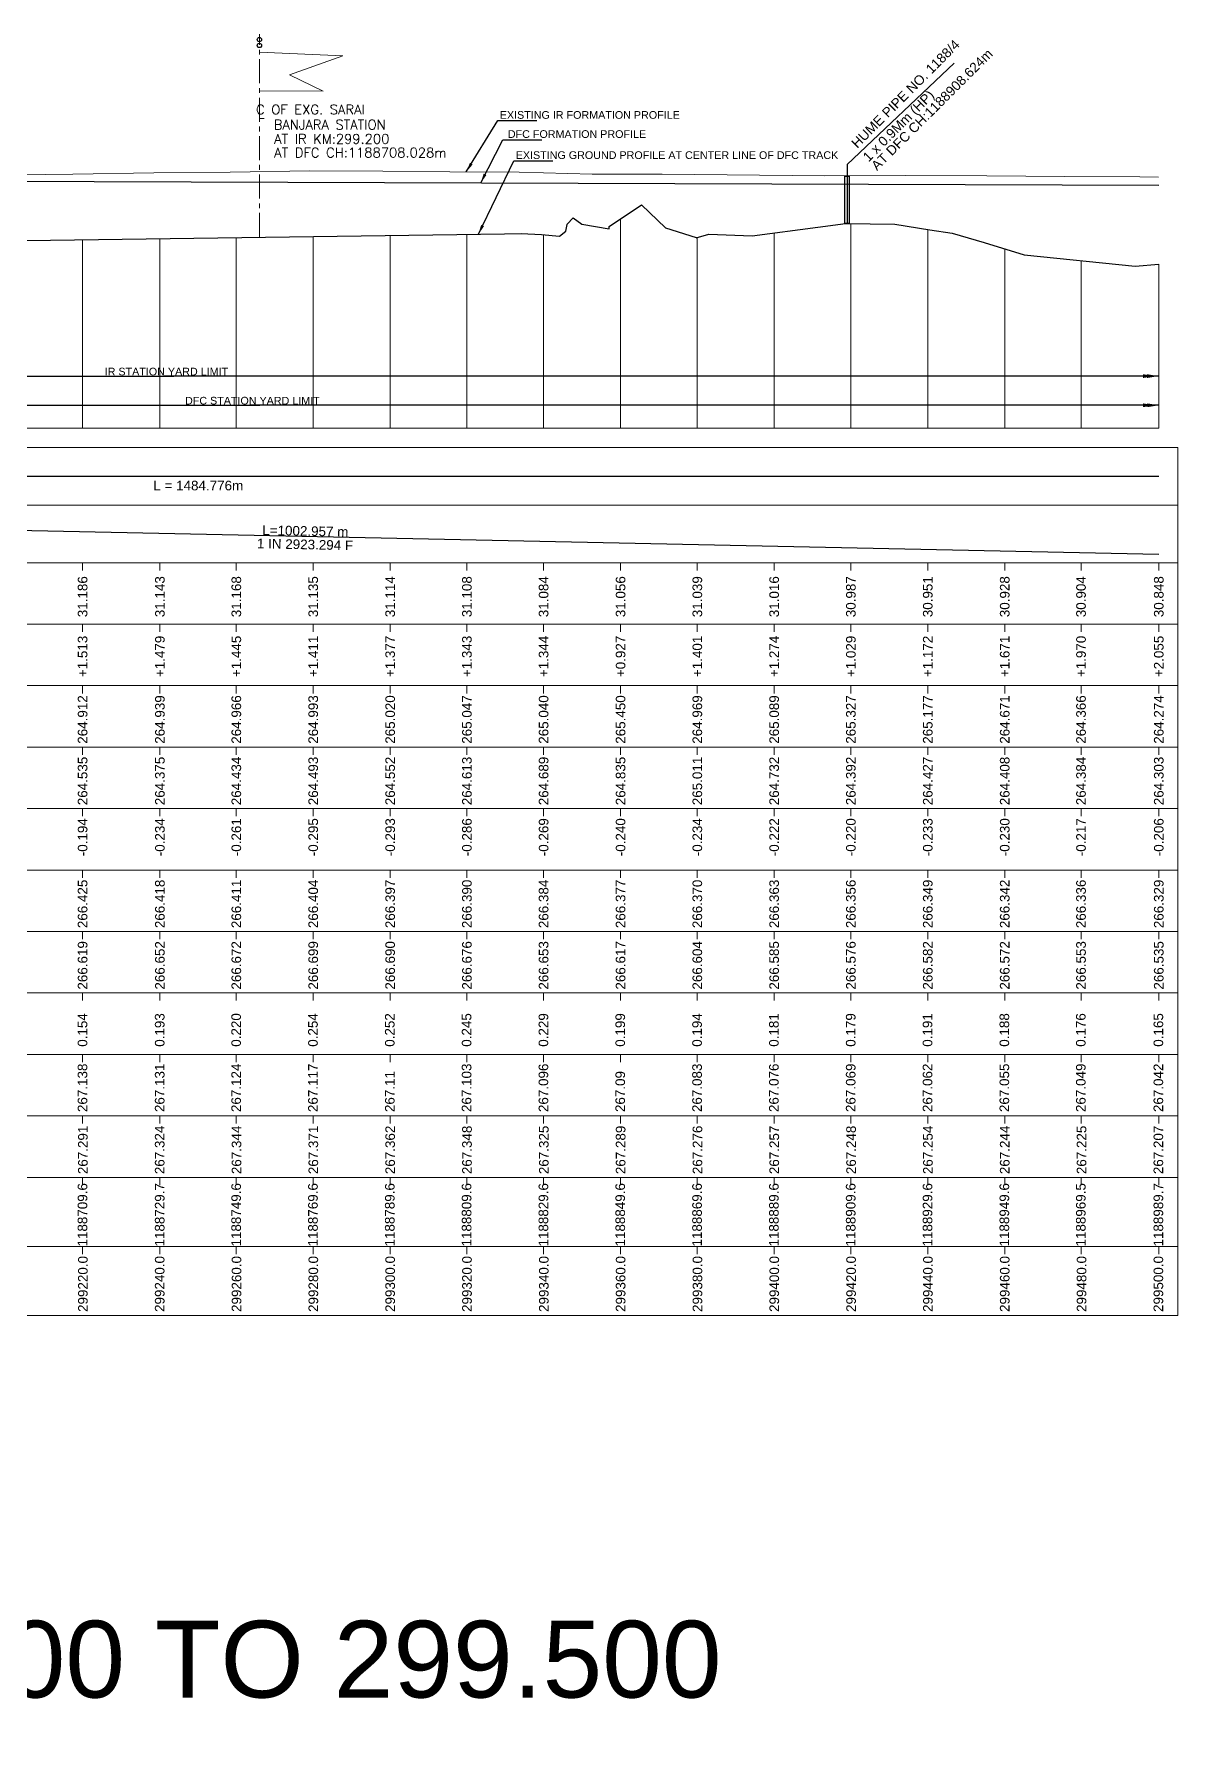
# Model space of a CAD drawing. Header units: metres. Extents: x -1098 to 4505, y -12378 to -11885.
# Drawn here: x 2207.3 to 2505.1, y -12340.4 to -11897.4 of the extents above; entities that cross this region are included whole.
import ezdxf
from ezdxf.enums import TextEntityAlignment as Align

# ---------------------------------------------------------------- set-up
doc = ezdxf.new("R2010")
doc.units = ezdxf.units.M
doc.header["$MEASUREMENT"] = 0
doc.linetypes.add('CENTER', pattern=[2, 1.25, -0.25, 0.25, -0.25])
for name, color, linetype, lineweight in [('LS BRIDGE INDICATION', 10, 'Continuous', 30), ('LS CUT FILL', 10, 'Continuous', 0), ('LS DATUM X', 7, 'Continuous', 0), ('LS EXG GL', 7, 'Continuous', 0), ('LS EXG IR CH', 7, 'Continuous', 0), ('LS EXG RL', 7, 'Continuous', 0), ('LS EXG. FL', 7, 'Continuous', 0), ('LS EXG. GL AT PRO. TOE', 7, 'Continuous', 0), ('LS FRAME', 7, 'Continuous', 0), ('LS PFL-EFL', 10, 'Continuous', 0), ('LS PRL-ERL', 10, 'Continuous', 0), ('LS PRO FL', 10, 'Continuous', 0), ('LS PRO. DFCC CH', 10, 'Continuous', 0), ('LS PRO. RL', 10, 'Continuous', 0), ('LS PROFILE EXG FL', 7, 'Continuous', 25), ('LS PROFILE EXG GL', 7, 'Continuous', 30), ('LS PROFILE PRO FL', 1, 'Continuous', 30), ('LS TICKS', 7, 'Continuous', 0), ('LS TRACK CENTER', 10, 'Continuous', 0), ('Profile Grid', 7, 'Continuous', 0)]:
    doc.layers.add(name, color=color, linetype=linetype, lineweight=lineweight)
for name, color, linetype in [("LS BRIDGE'S", 7, 'Continuous'), ('LS DRAIN CULVERT', 10, 'Continuous'), ('LS HORIZONTAL ALIGNMENT', 10, 'Continuous'), ('LS VERTICAL ALIGNMENT', 10, 'Continuous'), ('ref text', 3, 'Continuous'), ('STATION YARD LIMIT IN LS', 7, 'Continuous')]:
    doc.layers.add(name, color=color, linetype=linetype)
doc.styles.add('ROMANT', font='romant__.ttf')
doc.styles.get("Standard").update_dxf_attribs({"font": 'arial.ttf'})
doc.styles.add('Style-Arial', font='arial.ttf')
doc.dimstyles.get("Standard").update_dxf_attribs({"dimtxt": 0.18, "dimasz": 0.18, "dimexe": 0.18, "dimexo": 0.0625, "dimgap": 0.09, "dimtad": 0, "dimtih": 1, "dimtoh": 1, "dimdec": 4, "dimzin": 0, "dimdsep": 46, "dimtxsty": 'Standard', "dimcen": 0.09, "dimadec": 0, "dimazin": 0, "dimtfac": 1, "dimtdec": 4, "dimtofl": 0, "dimtmove": 0, "dimatfit": 3, "dimfxl": 1, "dimtolj": 1, "dimtzin": 0, "dimarcsym": 0})

msp = doc.modelspace()

# ---------------------------------------------------------------- linework, layer by layer
at = {"layer": 'LS BRIDGE INDICATION'}
msp.add_lwpolyline([(2418.34, -11934.4), (2419.54, -11934.4), (2419.54, -11946.71), (2418.34, -11946.71)], close=True, dxfattribs=at)
at = {"layer": "LS BRIDGE'S"}
for centre in [(2265.95, -11898.83), (2265.95, -11900.35)]:
    msp.add_circle(centre, 0.566, dxfattribs=at)
at = {"layer": 'LS DATUM X', "color": 7, "linetype": 'Continuous', "lineweight": 0}
msp.add_line((2000, -12000), (2500.1, -12000), dxfattribs=at)
at = {"layer": 'LS DRAIN CULVERT'}
msp.add_lwpolyline([(2446.8, -11904.95), (2418.94, -11931.35), (2418.98, -11946.71)], dxfattribs=at)
at = {"layer": 'LS FRAME', "color": 7, "linetype": 'Continuous', "lineweight": 0, "flags": 128}
for points in [[(1995, -12020), (2505.1, -12020), (2505.1, -12005), (1995, -12005), (1995, -12020)], [(1995, -12035), (2505.1, -12035), (2505.1, -12020), (1995, -12020), (1995, -12035)], [(1995, -12051), (2505.1, -12051), (2505.1, -12035), (1995, -12035), (1995, -12051)], [(1995, -12067), (2505.1, -12067), (2505.1, -12051), (1995, -12051), (1995, -12067)], [(1995, -12083), (2505.1, -12083), (2505.1, -12067), (1995, -12067), (1995, -12083)], [(1995, -12099), (2505.1, -12099), (2505.1, -12083), (1995, -12083), (1995, -12099)], [(1995, -12115), (2505.1, -12115), (2505.1, -12099), (1995, -12099), (1995, -12115)], [(1995, -12131), (2505.1, -12131), (2505.1, -12115), (1995, -12115), (1995, -12131)], [(1995, -12147), (2505.1, -12147), (2505.1, -12131), (1995, -12131), (1995, -12147)], [(1995, -12163), (2505.1, -12163), (2505.1, -12147), (1995, -12147), (1995, -12163)], [(1995, -12179), (2505.1, -12179), (2505.1, -12163), (1995, -12163), (1995, -12179)], [(1995, -12195), (2505.1, -12195), (2505.1, -12179), (1995, -12179), (1995, -12195)], [(1995, -12213), (2505.1, -12213), (2505.1, -12195), (1995, -12195), (1995, -12213)], [(1995, -12231), (2505.1, -12231), (2505.1, -12213), (1995, -12213), (1995, -12231)]]:
    msp.add_lwpolyline(points, close=True, dxfattribs=at)
at = {"layer": 'LS HORIZONTAL ALIGNMENT', "flags": 128}
msp.add_lwpolyline([(2000, -12012.5), (2500.1, -12012.5)], dxfattribs=at)
at = {"layer": 'LS PROFILE EXG FL', "lineweight": 0}
msp.add_lwpolyline([(2195.95, -11934.13), (2217.39, -11933.85), (2238.49, -11933.5), (2258.37, -11933.3), (2279.07, -11933.01), (2298.09, -11933.08), (2315.52, -11933.22), (2333.6, -11933.29), (2352.55, -11933.81), (2370.83, -11933.87), (2413.08, -11934.27), (2434.1, -11934.16), (2455.33, -11934.24), (2475.69, -11934.45), (2495.2, -11934.56), (2500, -11934.65)], dxfattribs=at)
at = {"layer": 'LS PROFILE EXG GL', "flags": 128}
msp.add_lwpolyline([(2199.18, -11951.17), (2329.78, -11949.4), (2334.12, -11949.3), (2339.41, -11949.55), (2344.06, -11949.97), (2344.06, -11949.97), (2345.78, -11948.65), (2346.09, -11946.94), (2346.09, -11946.94), (2346.12, -11946.88), (2347.61, -11945.18), (2349.94, -11946.84), (2357, -11948.12), (2357, -11947.48), (2365.48, -11941.87), (2371.68, -11947.83), (2379.69, -11950.33), (2379.69, -11950.39), (2382.97, -11949.48), (2394.25, -11949.86), (2411.33, -11947.61), (2411.33, -11947.61), (2418.53, -11946.71), (2418.53, -11946.71), (2418.53, -11946.71), (2431.37, -11946.89), (2431.37, -11946.89), (2440.46, -11948.3), (2446.33, -11949.22), (2446.33, -11949.22), (2454.63, -11951.64), (2465.03, -11954.83), (2493.98, -11957.78), (2500.1, -11957.26)], dxfattribs=at)
at = {"layer": 'LS PROFILE PRO FL'}
msp.add_line((2000, -11935), (2500.1, -11936.71), dxfattribs=at)
at = {"layer": 'LS TICKS', "color": 7, "linetype": 'Continuous', "lineweight": 0, "flags": 128}
for points in [[(2219.93, -12037), (2219.93, -12035)], [(2240.05, -12037), (2240.05, -12035)], [(2259.95, -12037), (2259.95, -12035)], [(2279.97, -12037), (2279.97, -12035)], [(2300, -12037), (2300, -12035)], [(2319.98, -12037), (2319.98, -12035)], [(2339.95, -12037), (2339.95, -12035)], [(2359.99, -12037), (2359.99, -12035)], [(2379.97, -12037), (2379.97, -12035)], [(2399.97, -12037), (2399.97, -12035)], [(2419.94, -12037), (2419.94, -12035)], [(2439.96, -12037), (2439.96, -12035)], [(2460, -12037), (2460, -12035)], [(2479.86, -12037), (2479.86, -12035)], [(2500.1, -12037), (2500.1, -12035)], [(2219.93, -12053), (2219.93, -12051)], [(2240.05, -12053), (2240.05, -12051)], [(2259.95, -12053), (2259.95, -12051)], [(2279.97, -12053), (2279.97, -12051)], [(2300, -12053), (2300, -12051)], [(2319.98, -12053), (2319.98, -12051)], [(2339.95, -12053), (2339.95, -12051)], [(2359.99, -12053), (2359.99, -12051)], [(2379.97, -12053), (2379.97, -12051)], [(2399.97, -12053), (2399.97, -12051)], [(2419.94, -12053), (2419.94, -12051)], [(2439.96, -12053), (2439.96, -12051)], [(2460, -12053), (2460, -12051)], [(2479.86, -12053), (2479.86, -12051)], [(2500.1, -12053), (2500.1, -12051)], [(2219.93, -12069), (2219.93, -12067)], [(2240.05, -12069), (2240.05, -12067)], [(2259.95, -12069), (2259.95, -12067)], [(2279.97, -12069), (2279.97, -12067)], [(2300, -12069), (2300, -12067)], [(2319.98, -12069), (2319.98, -12067)], [(2339.95, -12069), (2339.95, -12067)], [(2359.99, -12069), (2359.99, -12067)], [(2379.97, -12069), (2379.97, -12067)], [(2399.97, -12069), (2399.97, -12067)], [(2419.94, -12069), (2419.94, -12067)], [(2439.96, -12069), (2439.96, -12067)], [(2460, -12069), (2460, -12067)], [(2479.86, -12069), (2479.86, -12067)], [(2500.1, -12069), (2500.1, -12067)], [(2219.93, -12085), (2219.93, -12083)], [(2240.05, -12085), (2240.05, -12083)], [(2259.95, -12085), (2259.95, -12083)], [(2279.97, -12085), (2279.97, -12083)], [(2300, -12085), (2300, -12083)], [(2319.98, -12085), (2319.98, -12083)], [(2339.95, -12085), (2339.95, -12083)], [(2359.99, -12085), (2359.99, -12083)], [(2379.97, -12085), (2379.97, -12083)], [(2399.97, -12085), (2399.97, -12083)], [(2419.94, -12085), (2419.94, -12083)], [(2439.96, -12085), (2439.96, -12083)], [(2460, -12085), (2460, -12083)], [(2479.86, -12085), (2479.86, -12083)], [(2500.1, -12085), (2500.1, -12083)], [(2219.93, -12101), (2219.93, -12099)], [(2240.05, -12101), (2240.05, -12099)], [(2259.95, -12101), (2259.95, -12099)], [(2279.97, -12101), (2279.97, -12099)], [(2300, -12101), (2300, -12099)], [(2319.98, -12101), (2319.98, -12099)], [(2339.95, -12101), (2339.95, -12099)], [(2359.99, -12101), (2359.99, -12099)], [(2379.97, -12101), (2379.97, -12099)], [(2399.97, -12101), (2399.97, -12099)], [(2419.94, -12101), (2419.94, -12099)], [(2439.96, -12101), (2439.96, -12099)], [(2460, -12101), (2460, -12099)], [(2479.86, -12101), (2479.86, -12099)], [(2500.1, -12101), (2500.1, -12099)], [(2219.93, -12117), (2219.93, -12115)], [(2240.05, -12117), (2240.05, -12115)], [(2259.95, -12117), (2259.95, -12115)], [(2279.97, -12117), (2279.97, -12115)], [(2300, -12117), (2300, -12115)], [(2319.98, -12117), (2319.98, -12115)], [(2339.95, -12117), (2339.95, -12115)], [(2359.99, -12117), (2359.99, -12115)], [(2379.97, -12117), (2379.97, -12115)], [(2399.97, -12117), (2399.97, -12115)], [(2419.94, -12117), (2419.94, -12115)], [(2439.96, -12117), (2439.96, -12115)], [(2460, -12117), (2460, -12115)], [(2479.86, -12117), (2479.86, -12115)], [(2500.1, -12117), (2500.1, -12115)], [(2219.93, -12133), (2219.93, -12131)], [(2240.05, -12133), (2240.05, -12131)], [(2259.95, -12133), (2259.95, -12131)], [(2279.97, -12133), (2279.97, -12131)], [(2300, -12133), (2300, -12131)], [(2319.98, -12133), (2319.98, -12131)], [(2339.95, -12133), (2339.95, -12131)], [(2359.99, -12133), (2359.99, -12131)], [(2379.97, -12133), (2379.97, -12131)], [(2399.97, -12133), (2399.97, -12131)], [(2419.94, -12133), (2419.94, -12131)], [(2439.96, -12133), (2439.96, -12131)], [(2460, -12133), (2460, -12131)], [(2479.86, -12133), (2479.86, -12131)], [(2500.1, -12133), (2500.1, -12131)], [(2219.93, -12149), (2219.93, -12147)], [(2240.05, -12149), (2240.05, -12147)], [(2259.95, -12149), (2259.95, -12147)], [(2279.97, -12149), (2279.97, -12147)], [(2300, -12149), (2300, -12147)], [(2319.98, -12149), (2319.98, -12147)], [(2339.95, -12149), (2339.95, -12147)], [(2359.99, -12149), (2359.99, -12147)], [(2379.97, -12149), (2379.97, -12147)], [(2399.97, -12149), (2399.97, -12147)], [(2419.94, -12149), (2419.94, -12147)], [(2439.96, -12149), (2439.96, -12147)], [(2460, -12149), (2460, -12147)], [(2479.86, -12149), (2479.86, -12147)], [(2500.1, -12149), (2500.1, -12147)], [(2219.93, -12165), (2219.93, -12163)], [(2240.05, -12165), (2240.05, -12163)], [(2259.95, -12165), (2259.95, -12163)], [(2279.97, -12165), (2279.97, -12163)], [(2300, -12165), (2300, -12163)], [(2319.98, -12165), (2319.98, -12163)], [(2339.95, -12165), (2339.95, -12163)], [(2359.99, -12165), (2359.99, -12163)], [(2379.97, -12165), (2379.97, -12163)], [(2399.97, -12165), (2399.97, -12163)], [(2419.94, -12165), (2419.94, -12163)], [(2439.96, -12165), (2439.96, -12163)], [(2460, -12165), (2460, -12163)], [(2479.86, -12165), (2479.86, -12163)], [(2500.1, -12165), (2500.1, -12163)], [(2219.93, -12181), (2219.93, -12179)], [(2240.05, -12181), (2240.05, -12179)], [(2259.95, -12181), (2259.95, -12179)], [(2279.97, -12181), (2279.97, -12179)], [(2300, -12181), (2300, -12179)], [(2319.98, -12181), (2319.98, -12179)], [(2339.95, -12181), (2339.95, -12179)], [(2359.99, -12181), (2359.99, -12179)], [(2379.97, -12181), (2379.97, -12179)], [(2399.97, -12181), (2399.97, -12179)], [(2419.94, -12181), (2419.94, -12179)], [(2439.96, -12181), (2439.96, -12179)], [(2460, -12181), (2460, -12179)], [(2479.86, -12181), (2479.86, -12179)], [(2500.1, -12181), (2500.1, -12179)], [(2219.93, -12197), (2219.93, -12195)], [(2240.05, -12197), (2240.05, -12195)], [(2259.95, -12197), (2259.95, -12195)], [(2279.97, -12197), (2279.97, -12195)], [(2300, -12197), (2300, -12195)], [(2319.98, -12197), (2319.98, -12195)], [(2339.95, -12197), (2339.95, -12195)], [(2359.99, -12197), (2359.99, -12195)], [(2379.97, -12197), (2379.97, -12195)], [(2399.97, -12197), (2399.97, -12195)], [(2419.94, -12197), (2419.94, -12195)], [(2439.96, -12197), (2439.96, -12195)], [(2460, -12197), (2460, -12195)], [(2479.86, -12197), (2479.86, -12195)], [(2500.1, -12197), (2500.1, -12195)], [(2219.93, -12215), (2219.93, -12213)], [(2240.05, -12215), (2240.05, -12213)], [(2259.95, -12215), (2259.95, -12213)], [(2279.97, -12215), (2279.97, -12213)], [(2300, -12215), (2300, -12213)], [(2319.98, -12215), (2319.98, -12213)], [(2339.95, -12215), (2339.95, -12213)], [(2359.99, -12215), (2359.99, -12213)], [(2379.97, -12215), (2379.97, -12213)], [(2399.97, -12215), (2399.97, -12213)], [(2419.94, -12215), (2419.94, -12213)], [(2439.96, -12215), (2439.96, -12213)], [(2460, -12215), (2460, -12213)], [(2479.86, -12215), (2479.86, -12213)], [(2500.1, -12215), (2500.1, -12213)]]:
    msp.add_lwpolyline(points, dxfattribs=at)
at = {"layer": 'LS VERTICAL ALIGNMENT', "flags": 128}
msp.add_lwpolyline([(2000, -12022.25), (2500.1, -12032.75)], dxfattribs=at)
at = {"layer": 'Profile Grid', "flags": 128}
for points in [[(2359.99, -12000), (2359.99, -11945.5)], [(2419.94, -12000), (2419.94, -11946.73)], [(2439.96, -12000), (2439.96, -11948.23)], [(2219.93, -12000), (2219.93, -11950.88)], [(2240.05, -12000), (2240.05, -11950.61)], [(2259.95, -12000), (2259.95, -11950.34)], [(2279.97, -12000), (2279.97, -11950.07)], [(2300, -12000), (2300, -11949.8)], [(2319.98, -12000), (2319.98, -11949.53)], [(2339.95, -12000), (2339.95, -11949.6)], [(2379.97, -12000), (2379.97, -11950.31)], [(2399.97, -12000), (2399.97, -11949.11)], [(2460, -12000), (2460, -11953.29)], [(2479.86, -12000), (2479.86, -11956.34)], [(2500.1, -12000), (2500.1, -11957.26)]]:
    msp.add_lwpolyline(points, dxfattribs=at)
at = {"layer": 'STATION YARD LIMIT IN LS', "color": 7, "linetype": 'CENTER', "lineweight": 15, "ltscale": 5}
msp.add_line((2265.95, -11950.2), (2265.95, -11897.37), dxfattribs=at)
at = {"layer": 'STATION YARD LIMIT IN LS', "color": 7, "lineweight": 15}
msp.add_lwpolyline([(2265.95, -11902.07), (2287.71, -11903.07), (2273.8, -11907.97), (2282.59, -11912.26), (2265.95, -11912.18)], dxfattribs=at)

# ---------------------------------------------------------------- texts
at = {"layer": 'LS CUT FILL', "style": 'Style-Arial'}
for s, p in [('+1.513', (2219.93, -12054)), ('+1.479', (2240.05, -12054)), ('+1.445', (2259.95, -12054)), ('+1.411', (2279.97, -12054)), ('+1.377', (2300, -12054)), ('+1.343', (2319.98, -12054)), ('+1.344', (2339.95, -12054)), ('+0.927', (2359.99, -12054)), ('+1.401', (2379.97, -12054)), ('+1.274', (2399.97, -12054)), ('+1.029', (2419.94, -12054)), ('+1.172', (2439.96, -12054)), ('+1.671', (2460, -12054)), ('+1.970', (2479.86, -12054)), ('+2.055', (2500.1, -12054))]:
    msp.add_text(s, height=2.5, rotation=90, dxfattribs=at).set_placement(p, align=Align.MIDDLE_RIGHT)
at = {"layer": 'LS DRAIN CULVERT'}
for s, p in [('HUME PIPE NO. 1188/4', (2421.59, -11927.25)), ('AT DFC CH:1188908.624m', (2426.76, -11933.08)), ('1 x 0.9Mm (HP)', (2424.56, -11930.79))]:
    msp.add_text(s, height=2.5, rotation=44.9599, dxfattribs=at).set_placement(p)
at = {"layer": 'LS EXG GL', "style": 'Style-Arial'}
for s, p in [('264.912', (2219.93, -12069.5)), ('264.939', (2240.05, -12069.5)), ('264.966', (2259.95, -12069.5)), ('264.993', (2279.97, -12069.5)), ('265.020', (2300, -12069.5)), ('265.047', (2319.98, -12069.5)), ('265.040', (2339.95, -12069.5)), ('265.450', (2359.99, -12069.5)), ('264.969', (2379.97, -12069.5)), ('265.089', (2399.97, -12069.5)), ('265.327', (2419.94, -12069.5)), ('265.177', (2439.96, -12069.5)), ('264.671', (2460, -12069.5)), ('264.366', (2479.86, -12069.5)), ('264.274', (2500.1, -12069.5))]:
    msp.add_text(s, height=2.5, rotation=90, dxfattribs=at).set_placement(p, align=Align.MIDDLE_RIGHT)
at = {"layer": 'LS EXG IR CH', "lineweight": 0, "style": 'Style-Arial'}
for s, p in [('299220.0', (2220, -12215.47)), ('299240.0', (2240, -12215.47)), ('299260.0', (2260, -12215.47)), ('299280.0', (2280, -12215.47)), ('299300.0', (2300, -12215.47)), ('299320.0', (2320, -12215.47)), ('299340.0', (2340, -12215.47)), ('299360.0', (2360, -12215.47)), ('299380.0', (2380, -12215.47)), ('299400.0', (2400, -12215.47)), ('299420.0', (2420, -12215.47)), ('299440.0', (2440, -12215.47)), ('299460.0', (2460, -12215.47)), ('299480.0', (2480, -12215.47)), ('299500.0', (2500, -12215.47))]:
    msp.add_text(s, height=2.5, rotation=90, dxfattribs=at).set_placement(p, align=Align.MIDDLE_RIGHT)
at = {"layer": 'LS EXG RL', "style": 'Style-Arial'}
for s, p in [('267.291', (2220, -12181.54)), ('267.324', (2240, -12181.54)), ('267.344', (2260, -12181.54)), ('267.371', (2280, -12181.54)), ('267.362', (2300, -12181.54)), ('267.348', (2320, -12181.54)), ('267.325', (2340, -12181.54)), ('267.289', (2360, -12181.54)), ('267.276', (2380, -12181.54)), ('267.257', (2400, -12181.54)), ('267.248', (2420, -12181.54)), ('267.254', (2440, -12181.54)), ('267.244', (2460, -12181.54)), ('267.225', (2480, -12181.54)), ('267.207', (2500, -12181.54))]:
    msp.add_text(s, height=2.5, rotation=90, dxfattribs=at).set_placement(p, align=Align.MIDDLE_RIGHT)
at = {"layer": 'LS EXG. FL'}
for s, p in [('266.619', (2219.93, -12133.5)), ('266.652', (2240.05, -12133.5)), ('266.672', (2259.95, -12133.5)), ('266.699', (2279.97, -12133.5)), ('266.690', (2300, -12133.5)), ('266.676', (2319.98, -12133.5)), ('266.653', (2339.95, -12133.5)), ('266.617', (2359.99, -12133.5)), ('266.604', (2379.97, -12133.5)), ('266.585', (2399.97, -12133.5)), ('266.576', (2419.94, -12133.5)), ('266.582', (2439.96, -12133.5)), ('266.572', (2460, -12133.5)), ('266.553', (2479.86, -12133.5)), ('266.535', (2500.1, -12133.5))]:
    msp.add_text(s, height=2.5, rotation=90, dxfattribs=at).set_placement(p, align=Align.MIDDLE_RIGHT)
at = {"layer": 'LS EXG. GL AT PRO. TOE'}
for s, p in [('264.535', (2219.93, -12085.5)), ('264.375', (2240.05, -12085.5)), ('264.434', (2259.95, -12085.5)), ('264.493', (2279.97, -12085.5)), ('264.552', (2300, -12085.5)), ('264.613', (2319.98, -12085.5)), ('264.689', (2339.95, -12085.5)), ('264.835', (2359.99, -12085.5)), ('265.011', (2379.97, -12085.5)), ('264.732', (2399.97, -12085.5)), ('264.392', (2419.94, -12085.5)), ('264.427', (2439.96, -12085.5)), ('264.408', (2460, -12085.5)), ('264.384', (2479.86, -12085.5)), ('264.303', (2500.1, -12085.5))]:
    msp.add_text(s, height=2.5, rotation=90, dxfattribs=at).set_placement(p, align=Align.MIDDLE_RIGHT)
at = {"layer": 'LS HORIZONTAL ALIGNMENT', "insert": (2250.05, -12014.92), "char_height": 2.5, "attachment_point": 5, "line_spacing_factor": 0.6, "style": 'Style-Arial'}
msp.add_mtext('L = 1484.776m', dxfattribs=at)
at = {"layer": 'LS PFL-EFL'}
for s, p in [('-0.194', (2219.93, -12101.5)), ('-0.234', (2240.05, -12101.5)), ('-0.261', (2259.95, -12101.5)), ('-0.295', (2279.97, -12101.5)), ('-0.293', (2300, -12101.5)), ('-0.286', (2319.98, -12101.5)), ('-0.269', (2339.95, -12101.5)), ('-0.240', (2359.99, -12101.5)), ('-0.234', (2379.97, -12101.5)), ('-0.222', (2399.97, -12101.5)), ('-0.220', (2419.94, -12101.5)), ('-0.233', (2439.96, -12101.5)), ('-0.230', (2460, -12101.5)), ('-0.217', (2479.86, -12101.5)), ('-0.206', (2500.1, -12101.5))]:
    msp.add_text(s, height=2.5, rotation=90, dxfattribs=at).set_placement(p, align=Align.MIDDLE_RIGHT)
at = {"layer": 'LS PRL-ERL'}
for s, p in [('0.154', (2221.15, -12161)), ('0.193', (2241.25, -12161)), ('0.220', (2261.15, -12161)), ('0.254', (2281.15, -12161)), ('0.252', (2301.15, -12161)), ('0.245', (2321.15, -12161)), ('0.229', (2341.15, -12161)), ('0.199', (2361.15, -12161)), ('0.194', (2381.15, -12161)), ('0.181', (2401.15, -12161)), ('0.179', (2421.15, -12161)), ('0.191', (2441.15, -12161)), ('0.188', (2461.15, -12161)), ('0.176', (2481.05, -12161)), ('0.165', (2501.25, -12161))]:
    msp.add_text(s, height=2.5, rotation=90, dxfattribs=at).set_placement(p)
at = {"layer": 'LS PRO FL', "style": 'Style-Arial'}
for s, p in [('266.425', (2219.93, -12117.5)), ('266.418', (2240.05, -12117.5)), ('266.411', (2259.95, -12117.5)), ('266.404', (2279.97, -12117.5)), ('266.397', (2300, -12117.5)), ('266.390', (2319.98, -12117.5)), ('266.384', (2339.95, -12117.5)), ('266.377', (2359.99, -12117.5)), ('266.370', (2379.97, -12117.5)), ('266.363', (2399.97, -12117.5)), ('266.356', (2419.94, -12117.5)), ('266.349', (2439.96, -12117.5)), ('266.342', (2460, -12117.5)), ('266.336', (2479.86, -12117.5)), ('266.329', (2500.1, -12117.5))]:
    msp.add_text(s, height=2.5, rotation=90, dxfattribs=at).set_placement(p, align=Align.MIDDLE_RIGHT)
at = {"layer": 'LS PRO. DFCC CH'}
for s, p in [('1188709.6', (2221.15, -12213)), ('1188729.7', (2241.25, -12213)), ('1188749.6', (2261.15, -12213)), ('1188769.6', (2281.15, -12213)), ('1188789.6', (2301.15, -12213)), ('1188809.6', (2321.15, -12213)), ('1188829.6', (2341.15, -12213)), ('1188849.6', (2361.15, -12213)), ('1188869.6', (2381.15, -12213)), ('1188889.6', (2401.15, -12213)), ('1188909.6', (2421.15, -12213)), ('1188929.6', (2441.15, -12213)), ('1188949.6', (2461.15, -12213)), ('1188969.5', (2481.05, -12213)), ('1188989.7', (2501.25, -12213))]:
    msp.add_text(s, height=2.5, rotation=90, dxfattribs=at).set_placement(p)
at = {"layer": 'LS PRO. RL'}
for s, p in [('267.138', (2221.15, -12178)), ('267.131', (2241.25, -12178)), ('267.124', (2261.15, -12178)), ('267.117', (2281.15, -12178)), ('267.103', (2321.15, -12178)), ('267.096', (2341.15, -12178)), ('267.083', (2381.15, -12178)), ('267.076', (2401.15, -12178)), ('267.069', (2421.15, -12178)), ('267.062', (2441.15, -12178)), ('267.055', (2461.15, -12178)), ('267.049', (2481.05, -12178)), ('267.042', (2501.25, -12178)), ('267.11', (2301.15, -12178)), ('267.09', (2361.15, -12178))]:
    msp.add_text(s, height=2.5, rotation=90, dxfattribs=at).set_placement(p)
at = {"layer": 'LS PROFILE EXG FL', "color": 7, "linetype": 'Continuous', "lineweight": 0, "style": 'Style-Arial'}
msp.add_text('EXISTING IR FORMATION PROFILE', height=2, dxfattribs=at).set_placement((2328.54, -11919.43))
at = {"layer": 'LS PROFILE EXG GL', "color": 7, "lineweight": 0, "style": 'Style-Arial'}
msp.add_text('EXISTING GROUND PROFILE AT CENTER LINE OF DFC TRACK', height=2, dxfattribs=at).set_placement((2332.69, -11929.89, 0))
at = {"layer": 'LS PROFILE PRO FL', "style": 'Style-Arial'}
msp.add_text('  DFC FORMATION PROFILE', height=2, dxfattribs=at).set_placement((2329.09, -11924.41, 0))
at = {"layer": 'LS TRACK CENTER'}
for s, p in [('31.186', (2219.93, -12038.5)), ('31.143', (2240.05, -12038.5)), ('31.168', (2259.95, -12038.5)), ('31.135', (2279.97, -12038.5)), ('31.114', (2300, -12038.5)), ('31.108', (2319.98, -12038.5)), ('31.084', (2339.95, -12038.5)), ('31.056', (2359.99, -12038.5)), ('31.039', (2379.97, -12038.5)), ('31.016', (2399.97, -12038.5)), ('30.987', (2419.94, -12038.5)), ('30.951', (2439.96, -12038.5)), ('30.928', (2460, -12038.5)), ('30.904', (2479.86, -12038.5)), ('30.848', (2500.1, -12038.5))]:
    msp.add_text(s, height=2.5, rotation=90, dxfattribs=at).set_placement(p, align=Align.MIDDLE_RIGHT)
at = {"layer": 'LS VERTICAL ALIGNMENT', "insert": (2277.88, -12028.5), "char_height": 2.5, "attachment_point": 5, "rotation": 358.774, "line_spacing_factor": 0.84, "style": 'Style-Arial'}
msp.add_mtext('L=1002.957 m\\P1 IN 2923.294 F', dxfattribs=at)
at = {"layer": 'ref text', "color": 3, "insert": (2130, -12330.7), "char_height": 20, "width": 256.3165, "attachment_point": 7, "bg_fill": 3, "box_fill_scale": 1.5, "bg_fill_color": 256, "bg_fill_transparency": 0}
msp.add_mtext('299.000 TO 299.500', dxfattribs=at)
at = {"layer": 'STATION YARD LIMIT IN LS', "color": 10, "char_height": 2.5, "attachment_point": 7, "line_spacing_factor": 0.6, "style": 'ROMANT'}
for s, insert in [('{\\C7;C OF EXG. SARAI }', (2265.09, -11918.27)), ('{\\C7;L}', (2265.52, -11919.4)), ('{\\C7;BANJARA STATION}', (2269.69, -11922.21)), ('AT DFC CH:1188708.028m', (2269.81, -11929.49))]:
    msp.add_mtext(s, dxfattribs=dict(at, insert=insert))
at = {"layer": 'STATION YARD LIMIT IN LS', "color": 7, "insert": (2269.79, -11925.91), "char_height": 2.5, "attachment_point": 7, "line_spacing_factor": 0.6, "style": 'ROMANT'}
msp.add_mtext('AT IR KM:299.200', dxfattribs=at)
at = {"layer": 'STATION YARD LIMIT IN LS', "lineweight": 15, "insert": (2241.75, -11985.25), "char_height": 2, "attachment_point": 5, "rotation": 0, "line_spacing_factor": 0.84, "style": 'Style-Arial'}
msp.add_mtext('IR STATION YARD LIMIT', dxfattribs=at)
at = {"layer": 'STATION YARD LIMIT IN LS', "color": 10, "lineweight": 15, "insert": (2264.13, -11992.83), "char_height": 2, "attachment_point": 5, "rotation": 0, "line_spacing_factor": 0.84, "style": 'Style-Arial'}
msp.add_mtext('DFC STATION YARD LIMIT', dxfattribs=at)

# ---------------------------------------------------------------- leaders
at = {"layer": 'LS PROFILE EXG FL', "color": 7, "lineweight": -3}
msp.add_leader([(2319.82, -11933.24), (2328.03, -11919.88), (2338.17, -11919.88)], dimstyle='Standard', override={"dimasz": 2.5, "dimexe": 0.25, "dimexo": 0.25, "dimgap": 0.25, "dimtad": 0, "dimtih": 0, "dimtoh": 0, "dimzin": 11, "dimadec": 4, "dimazin": 3, "dimatfit": 1, "dimfrac": 2, "dimtolj": 0, "dimtzin": 11}, dxfattribs=at)
at = {"layer": 'LS PROFILE EXG GL', "color": 7, "lineweight": -3}
msp.add_leader([(2322.98, -11949.49, 0), (2332.18, -11930.35, 0), (2342.31, -11930.35, 0)], dimstyle='Standard', override={"dimasz": 2.5, "dimexe": 0.25, "dimexo": 0.25, "dimgap": 0.25, "dimtad": 0, "dimtih": 0, "dimtoh": 0, "dimzin": 11, "dimadec": 4, "dimazin": 3, "dimatfit": 1, "dimfrac": 2, "dimtolj": 0, "dimtzin": 11}, dxfattribs=at)
at = {"layer": 'LS PROFILE PRO FL', "lineweight": -3}
msp.add_leader([(2323.57, -11936.11, 0), (2329.36, -11924.87, 0), (2339.5, -11924.87, 0)], dimstyle='Standard', override={"dimasz": 2.5, "dimexe": 0.25, "dimexo": 0.25, "dimgap": 0.25, "dimtad": 0, "dimtih": 0, "dimtoh": 0, "dimzin": 11, "dimadec": 4, "dimazin": 3, "dimatfit": 1, "dimfrac": 2, "dimtolj": 0, "dimtzin": 11}, dxfattribs=at)
at = {"layer": 'STATION YARD LIMIT IN LS', "lineweight": 15}
for points in [[(2000, -11986.42), (2242.21, -11986.42)], [(2001.46, -11986.42), (2243.67, -11986.42)], [(2498.99, -11986.42), (2241.2, -11986.42)], [(2500, -11986.42), (2242.21, -11986.42)]]:
    msp.add_leader(points, dimstyle='Standard', override={"dimasz": 3}, dxfattribs=at)
at = {"layer": 'STATION YARD LIMIT IN LS', "color": 10, "lineweight": 15}
for points in [[(2000, -11994.01), (2264.59, -11994.01)], [(2001.5, -11994.01), (2266.09, -11994.01)], [(2498.99, -11994.01), (2263.48, -11994.01)], [(2500.1, -11994.01), (2264.59, -11994.01)]]:
    msp.add_leader(points, dimstyle='Standard', override={"dimasz": 3}, dxfattribs=at)

doc.saveas('drawing.dxf')
